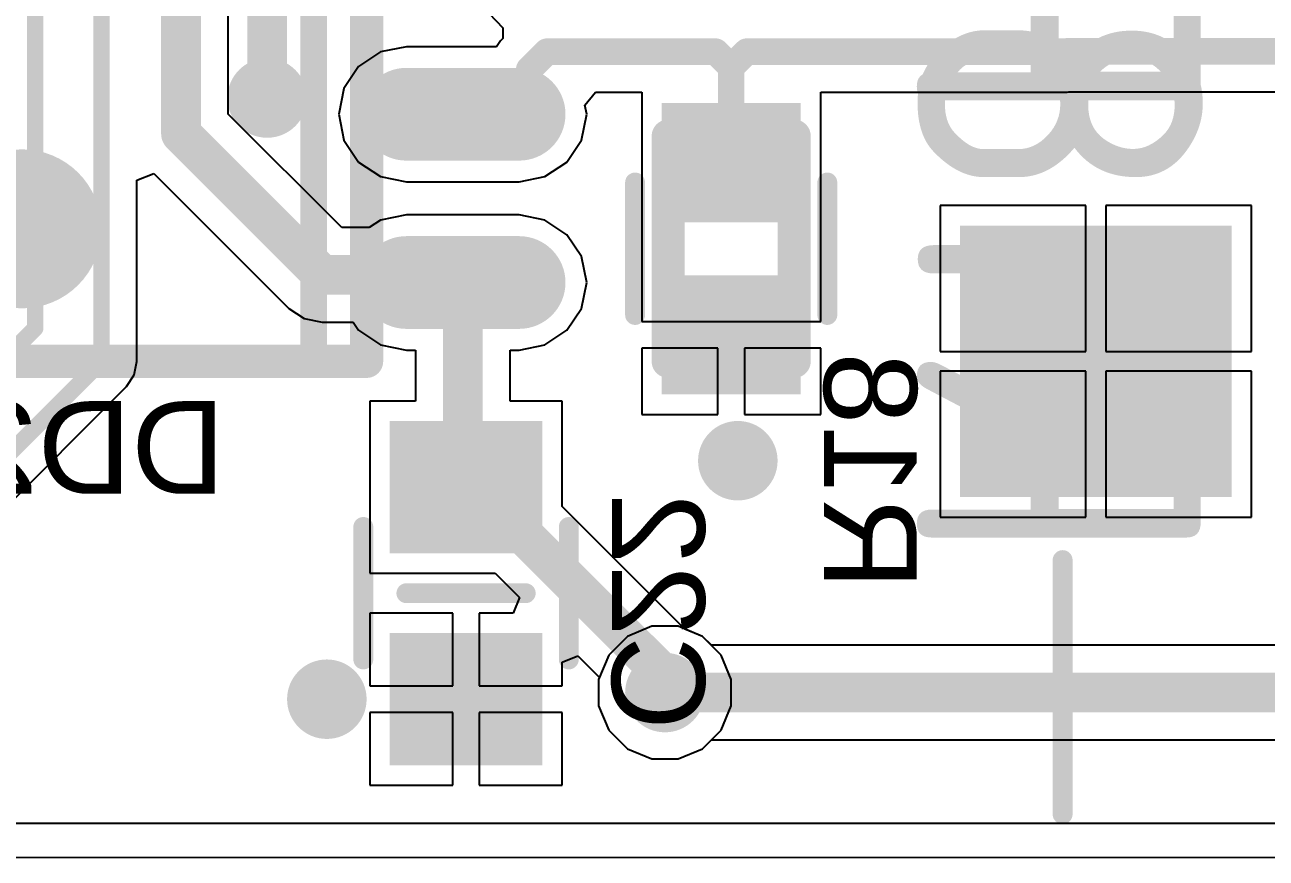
# Model space of a CAD drawing. Header units: inches. Extents: x -0.1 to 88.5, y -0.1 to 66.5.
# Drawn here: x 32.42 to 41.79, y 0 to 6.29 of the extents above; entities that cross this region are included whole.
import ezdxf

# ---------------------------------------------------------------- set-up
doc = ezdxf.new("R2010")
doc.units = ezdxf.units.IN
for name, color, linetype in [('Assembly Notes', 56, 'Continuous'), ('Bottom Layer', 5, 'Continuous'), ('Bottom Overlay', 54, 'Continuous'), ('Bottom Paste', 16, 'Continuous'), ('Bottom Solder', 6, 'Continuous'), ('Mechanical 3', 76, 'Continuous'), ('Mechanical 4', 56, 'Continuous'), ('Multi-Layer', 9, 'Continuous'), ('Pad Holes', 156, 'Continuous'), ('Top Layer', 1, 'Continuous'), ('Top Overlay', 2, 'Continuous'), ('Top Solder', 216, 'Continuous'), ('Via Holes', 16, 'Continuous')]:
    doc.layers.add(name, color=color, linetype=linetype)
doc.styles.add('Arial', font='', dxfattribs={"height": 0.2})
doc.styles.add('GOST type B', font='', dxfattribs={"height": 0.2})
doc.styles.get('Arial').set_extended_font_data('Arial')
doc.styles.get('GOST type B').set_extended_font_data('GOST type B')

# ---------------------------------------------------------------- blocks, each defined once
blk = doc.blocks.new('0603R_B_73')
at = {"layer": 'Bottom Layer'}
for points in [[(-0.25000077, 0.47500032), (-0.25000077, -0.47500032), (-1.05000171, -0.47500032), (-1.05000171, 0.47500032)], [(1.04999917, 0.47500032), (1.04999917, -0.47500032), (0.24999823, -0.47500032), (0.24999823, 0.47500032)]]:
    blk.add_hatch(color=5, dxfattribs=at).paths.add_polyline_path(points)
at = {"layer": 'Bottom Paste'}
for points in [[(-0.25000077, 0.47500032), (-0.25000077, -0.47500032), (-1.05000171, -0.47500032), (-1.05000171, 0.47500032)], [(1.04999917, 0.47500032), (1.04999917, -0.47500032), (0.24999823, -0.47500032), (0.24999823, 0.47500032)]]:
    blk.add_hatch(color=16, dxfattribs=at).paths.add_polyline_path(points)
at = {"layer": 'Bottom Solder'}
for points in [[(-0.20000087, 0.52500022), (-0.20000087, -0.52500022), (-1.10000161, -0.52500022), (-1.10000161, 0.52500022)], [(1.09999907, 0.52500022), (1.09999907, -0.52500022), (0.19999833, -0.52500022), (0.19999833, 0.52500022)]]:
    blk.add_hatch(color=6, dxfattribs=at).paths.add_polyline_path(points)
at = {"layer": 'Assembly Notes'}
for points in [[(-0.8500008399999999, 0.47500032, 0.2499995, 0.2499995, 0), (0.8499983, 0.47500032, 0.2499995, 0.2499995, 0)], [(-0.8500008399999999, 0.47500032, 0.2499995, 0.2499995, 0), (-0.8500008399999999, -0.47500032, 0.2499995, 0.2499995, 0)], [(0.8499983, 0.47500032, 0.2499995, 0.2499995, 0), (0.8499983, -0.47500032, 0.2499995, 0.2499995, 0)], [(-0.8500008399999999, -0.47500032, 0.2499995, 0.2499995, 0), (0.8499983, -0.47500032, 0.2499995, 0.2499995, 0)]]:
    blk.add_lwpolyline(points, format="xyseb", dxfattribs=at)
for points in [[(-0.9125000799999999, 0.47500032, 0.12499848, 0.12499848, 1), (-0.7875015999999999, 0.47500032, 0.12499848, 0.12499848, 1)], [(-0.9125000799999999, 0.47500032, 0.12499848, 0.12499848, 1), (-0.7875015999999999, 0.47500032, 0.12499848, 0.12499848, 1)], [(0.78749906, 0.47500032, 0.12499848, 0.12499848, 1), (0.9124975399999999, 0.47500032, 0.12499848, 0.12499848, 1)], [(0.78749906, 0.47500032, 0.12499848, 0.12499848, 1), (0.9124975399999999, 0.47500032, 0.12499848, 0.12499848, 1)], [(-0.9125000799999999, -0.47500032, 0.12499848, 0.12499848, 1), (-0.7875015999999999, -0.47500032, 0.12499848, 0.12499848, 1)], [(-0.9125000799999999, -0.47500032, 0.12499848, 0.12499848, 1), (-0.7875015999999999, -0.47500032, 0.12499848, 0.12499848, 1)], [(0.78749906, -0.47500032, 0.12499848, 0.12499848, 1), (0.9124975399999999, -0.47500032, 0.12499848, 0.12499848, 1)], [(0.78749906, -0.47500032, 0.12499848, 0.12499848, 1), (0.9124975399999999, -0.47500032, 0.12499848, 0.12499848, 1)]]:
    blk.add_lwpolyline(points, format="xyseb", close=True, dxfattribs=at)
at = {"layer": 'Bottom Overlay'}
for points in [[(-0.499999, 0.72499982, 0.1499997, 0.1499997, 0), (0.499999, 0.72499982, 0.1499997, 0.1499997, 0)], [(-0.499999, -0.72499982, 0.1499997, 0.1499997, 0), (0.499999, -0.72499982, 0.1499997, 0.1499997, 0)]]:
    blk.add_lwpolyline(points, format="xyseb", dxfattribs=at)
for points in [[(-0.53749956, 0.72499982, 0.07499858, 0.07499858, 1), (-0.46249844, 0.72499982, 0.07499858, 0.07499858, 1)], [(0.46249844, 0.72499982, 0.07499858, 0.07499858, 1), (0.53749956, 0.72499982, 0.07499858, 0.07499858, 1)], [(-0.53749956, -0.72499982, 0.07499858, 0.07499858, 1), (-0.46249844, -0.72499982, 0.07499858, 0.07499858, 1)], [(0.46249844, -0.72499982, 0.07499858, 0.07499858, 1), (0.53749956, -0.72499982, 0.07499858, 0.07499858, 1)]]:
    blk.add_lwpolyline(points, format="xyseb", close=True, dxfattribs=at)
at = {"layer": 'Assembly Notes', "style": 'GOST type B', "text_generation_flag": 2}
blk.add_text('R18', height=2.15000078, rotation=180, dxfattribs=at).set_placement((-2.40000028, -1.39999974))
blk = doc.blocks.new('0603R_B_74')
at = {"layer": 'Bottom Layer'}
for points in [[(-0.25000077, 0.47500032), (-0.25000077, -0.47500032), (-1.05000171, -0.47500032), (-1.05000171, 0.47500032)], [(1.04999917, 0.47500032), (1.04999917, -0.47500032), (0.24999823, -0.47500032), (0.24999823, 0.47500032)]]:
    blk.add_hatch(color=5, dxfattribs=at).paths.add_polyline_path(points)
at = {"layer": 'Bottom Paste'}
for points in [[(-0.25000077, 0.47500032), (-0.25000077, -0.47500032), (-1.05000171, -0.47500032), (-1.05000171, 0.47500032)], [(1.04999917, 0.47500032), (1.04999917, -0.47500032), (0.24999823, -0.47500032), (0.24999823, 0.47500032)]]:
    blk.add_hatch(color=16, dxfattribs=at).paths.add_polyline_path(points)
at = {"layer": 'Bottom Solder'}
for points in [[(-0.20000087, 0.52500022), (-0.20000087, -0.52500022), (-1.10000161, -0.52500022), (-1.10000161, 0.52500022)], [(1.09999907, 0.52500022), (1.09999907, -0.52500022), (0.19999833, -0.52500022), (0.19999833, 0.52500022)]]:
    blk.add_hatch(color=6, dxfattribs=at).paths.add_polyline_path(points)
at = {"layer": 'Assembly Notes'}
for points in [[(-0.8500008399999999, 0.47500032, 0.2499995, 0.2499995, 0), (-0.8500008399999999, -0.47500032, 0.2499995, 0.2499995, 0)], [(-0.8500008399999999, 0.47500032, 0.2499995, 0.2499995, 0), (0.8499983, 0.47500032, 0.2499995, 0.2499995, 0)], [(0.8499983, 0.47500032, 0.2499995, 0.2499995, 0), (0.8499983, -0.47500032, 0.2499995, 0.2499995, 0)], [(-0.8500008399999999, -0.47500032, 0.2499995, 0.2499995, 0), (0.8499983, -0.47500032, 0.2499995, 0.2499995, 0)]]:
    blk.add_lwpolyline(points, format="xyseb", dxfattribs=at)
for points in [[(-0.9125000799999999, 0.47500032, 0.12499848, 0.12499848, 1), (-0.7875015999999999, 0.47500032, 0.12499848, 0.12499848, 1)], [(-0.9125000799999999, 0.47500032, 0.12499848, 0.12499848, 1), (-0.7875015999999999, 0.47500032, 0.12499848, 0.12499848, 1)], [(0.78749906, 0.47500032, 0.12499848, 0.12499848, 1), (0.9124975399999999, 0.47500032, 0.12499848, 0.12499848, 1)], [(0.78749906, 0.47500032, 0.12499848, 0.12499848, 1), (0.9124975399999999, 0.47500032, 0.12499848, 0.12499848, 1)], [(-0.9125000799999999, -0.47500032, 0.12499848, 0.12499848, 1), (-0.7875015999999999, -0.47500032, 0.12499848, 0.12499848, 1)], [(-0.9125000799999999, -0.47500032, 0.12499848, 0.12499848, 1), (-0.7875015999999999, -0.47500032, 0.12499848, 0.12499848, 1)], [(0.78749906, -0.47500032, 0.12499848, 0.12499848, 1), (0.9124975399999999, -0.47500032, 0.12499848, 0.12499848, 1)], [(0.78749906, -0.47500032, 0.12499848, 0.12499848, 1), (0.9124975399999999, -0.47500032, 0.12499848, 0.12499848, 1)]]:
    blk.add_lwpolyline(points, format="xyseb", close=True, dxfattribs=at)
at = {"layer": 'Bottom Overlay'}
for points in [[(-0.499999, 0.72499982, 0.1499997, 0.1499997, 0), (0.499999, 0.72499982, 0.1499997, 0.1499997, 0)], [(-0.499999, -0.72499982, 0.1499997, 0.1499997, 0), (0.499999, -0.72499982, 0.1499997, 0.1499997, 0)]]:
    blk.add_lwpolyline(points, format="xyseb", dxfattribs=at)
for points in [[(-0.53749956, 0.72499982, 0.07499858, 0.07499858, 1), (-0.46249844, 0.72499982, 0.07499858, 0.07499858, 1)], [(0.46249844, 0.72499982, 0.07499858, 0.07499858, 1), (0.53749956, 0.72499982, 0.07499858, 0.07499858, 1)], [(-0.53749956, -0.72499982, 0.07499858, 0.07499858, 1), (-0.46249844, -0.72499982, 0.07499858, 0.07499858, 1)], [(0.46249844, -0.72499982, 0.07499858, 0.07499858, 1), (0.53749956, -0.72499982, 0.07499858, 0.07499858, 1)]]:
    blk.add_lwpolyline(points, format="xyseb", close=True, dxfattribs=at)
at = {"layer": 'Assembly Notes', "style": 'GOST type B', "text_generation_flag": 2}
blk.add_text('R17', height=2.15000078, rotation=180, dxfattribs=at).set_placement((-2.40000028, -1.39999974))
blk = doc.blocks.new('SOIC_8_B_75')
at = {"layer": 'Bottom Layer'}
h = blk.add_hatch(color=5, dxfattribs=at)
edge = h.paths.add_edge_path()
edge.add_arc((-3.15000132, 1.905), 0.2999994, 90, 270)
edge.add_line((-3.15000132, 1.6050006), (-2.30000048, 1.6050006))
edge.add_arc((-2.30000048, 1.905), 0.2999994, 270, 450)
edge.add_line((-2.30000048, 2.2049994), (-3.15000132, 2.2049994))
h = blk.add_hatch(color=5, dxfattribs=at)
edge = h.paths.add_edge_path()
edge.add_arc((2.29999794, 1.905), 0.2999994, 90, 270)
edge.add_line((2.29999794, 1.6050006), (3.14999878, 1.6050006))
edge.add_arc((3.14999878, 1.905), 0.2999994, 270, 450)
edge.add_line((3.14999878, 2.2049994), (2.29999794, 2.2049994))
h = blk.add_hatch(color=5, dxfattribs=at)
edge = h.paths.add_edge_path()
edge.add_arc((-3.15000132, 0.635), 0.2999994, 90, 270)
edge.add_line((-3.15000132, 0.3350006), (-2.30000048, 0.3350005999999999))
edge.add_arc((-2.30000048, 0.6349999999999999), 0.2999994, 270, 450)
edge.add_line((-2.30000048, 0.9349993999999999), (-3.15000132, 0.9349993999999999))
h = blk.add_hatch(color=5, dxfattribs=at)
edge = h.paths.add_edge_path()
edge.add_arc((2.29999794, 0.635), 0.2999994, 90, 270)
edge.add_line((2.29999794, 0.3350006), (3.14999878, 0.3350005999999999))
edge.add_arc((3.14999878, 0.6349999999999999), 0.2999994, 270, 450)
edge.add_line((3.14999878, 0.9349993999999999), (2.29999794, 0.9349993999999999))
h = blk.add_hatch(color=5, dxfattribs=at)
edge = h.paths.add_edge_path()
edge.add_arc((-3.15000132, -0.6349999999999999), 0.2999994, 90, 270)
edge.add_line((-3.15000132, -0.9349993999999999), (-2.30000048, -0.9349993999999999))
edge.add_arc((-2.30000048, -0.635), 0.2999994, 270, 450)
edge.add_line((-2.30000048, -0.3350006), (-3.15000132, -0.3350005999999999))
h = blk.add_hatch(color=5, dxfattribs=at)
edge = h.paths.add_edge_path()
edge.add_arc((2.29999794, -0.6349999999999999), 0.2999994, 90, 270)
edge.add_line((2.29999794, -0.9349993999999999), (3.14999878, -0.9349993999999999))
edge.add_arc((3.14999878, -0.635), 0.2999994, 270, 450)
edge.add_line((3.14999878, -0.3350006), (2.29999794, -0.3350005999999999))
blk.add_hatch(color=5, dxfattribs=at).paths.add_polyline_path([(-2.00000108, -1.6050006), (-2.00000108, -2.2049994), (-3.45000072, -2.2049994), (-3.45000072, -1.6050006)])
h = blk.add_hatch(color=5, dxfattribs=at)
edge = h.paths.add_edge_path()
edge.add_arc((2.29999794, -1.905), 0.2999994, 90, 270)
edge.add_line((2.29999794, -2.2049994), (3.14999878, -2.2049994))
edge.add_arc((3.14999878, -1.905), 0.2999994, 270, 450)
edge.add_line((3.14999878, -1.6050006), (2.29999794, -1.6050006))
at = {"layer": 'Bottom Paste'}
h = blk.add_hatch(color=16, dxfattribs=at)
edge = h.paths.add_edge_path()
edge.add_arc((-3.15000132, 1.905), 0.2999994, 90, 270)
edge.add_line((-3.15000132, 1.6050006), (-2.30000048, 1.6050006))
edge.add_arc((-2.30000048, 1.905), 0.2999994, 270, 450)
edge.add_line((-2.30000048, 2.2049994), (-3.15000132, 2.2049994))
h = blk.add_hatch(color=16, dxfattribs=at)
edge = h.paths.add_edge_path()
edge.add_arc((2.29999794, 1.905), 0.2999994, 90, 270)
edge.add_line((2.29999794, 1.6050006), (3.14999878, 1.6050006))
edge.add_arc((3.14999878, 1.905), 0.2999994, 270, 450)
edge.add_line((3.14999878, 2.2049994), (2.29999794, 2.2049994))
h = blk.add_hatch(color=16, dxfattribs=at)
edge = h.paths.add_edge_path()
edge.add_arc((-3.15000132, 0.635), 0.2999994, 90, 270)
edge.add_line((-3.15000132, 0.3350006), (-2.30000048, 0.3350005999999999))
edge.add_arc((-2.30000048, 0.6349999999999999), 0.2999994, 270, 450)
edge.add_line((-2.30000048, 0.9349993999999999), (-3.15000132, 0.9349993999999999))
h = blk.add_hatch(color=16, dxfattribs=at)
edge = h.paths.add_edge_path()
edge.add_arc((2.29999794, 0.635), 0.2999994, 90, 270)
edge.add_line((2.29999794, 0.3350006), (3.14999878, 0.3350005999999999))
edge.add_arc((3.14999878, 0.6349999999999999), 0.2999994, 270, 450)
edge.add_line((3.14999878, 0.9349993999999999), (2.29999794, 0.9349993999999999))
h = blk.add_hatch(color=16, dxfattribs=at)
edge = h.paths.add_edge_path()
edge.add_arc((-3.15000132, -0.6349999999999999), 0.2999994, 90, 270)
edge.add_line((-3.15000132, -0.9349993999999999), (-2.30000048, -0.9349993999999999))
edge.add_arc((-2.30000048, -0.635), 0.2999994, 270, 450)
edge.add_line((-2.30000048, -0.3350006), (-3.15000132, -0.3350005999999999))
h = blk.add_hatch(color=16, dxfattribs=at)
edge = h.paths.add_edge_path()
edge.add_arc((2.29999794, -0.6349999999999999), 0.2999994, 90, 270)
edge.add_line((2.29999794, -0.9349993999999999), (3.14999878, -0.9349993999999999))
edge.add_arc((3.14999878, -0.635), 0.2999994, 270, 450)
edge.add_line((3.14999878, -0.3350006), (2.29999794, -0.3350005999999999))
blk.add_hatch(color=16, dxfattribs=at).paths.add_polyline_path([(-2.00000108, -1.6050006), (-2.00000108, -2.2049994), (-3.45000072, -2.2049994), (-3.45000072, -1.6050006)])
h = blk.add_hatch(color=16, dxfattribs=at)
edge = h.paths.add_edge_path()
edge.add_arc((2.29999794, -1.905), 0.2999994, 90, 270)
edge.add_line((2.29999794, -2.2049994), (3.14999878, -2.2049994))
edge.add_arc((3.14999878, -1.905), 0.2999994, 270, 450)
edge.add_line((3.14999878, -1.6050006), (2.29999794, -1.6050006))
at = {"layer": 'Bottom Solder'}
h = blk.add_hatch(color=6, dxfattribs=at)
edge = h.paths.add_edge_path()
edge.add_arc((-3.15000132, 1.905), 0.3499993, 90, 270)
edge.add_line((-3.15000132, 1.5550007), (-2.30000048, 1.5550007))
edge.add_arc((-2.30000048, 1.905), 0.3499993, 270, 450)
edge.add_line((-2.30000048, 2.2549993), (-3.15000132, 2.2549993))
h = blk.add_hatch(color=6, dxfattribs=at)
edge = h.paths.add_edge_path()
edge.add_arc((2.29999794, 1.905), 0.3499993, 90, 270)
edge.add_line((2.29999794, 1.5550007), (3.14999878, 1.5550007))
edge.add_arc((3.14999878, 1.905), 0.3499993, 270, 450)
edge.add_line((3.14999878, 2.2549993), (2.29999794, 2.2549993))
h = blk.add_hatch(color=6, dxfattribs=at)
edge = h.paths.add_edge_path()
edge.add_arc((-3.15000132, 0.635), 0.3499993, 90, 270)
edge.add_line((-3.15000132, 0.2850007000000001), (-2.30000048, 0.2850006999999999))
edge.add_arc((-2.30000048, 0.6349999999999999), 0.3499993, 270, 450)
edge.add_line((-2.30000048, 0.9849992999999999), (-3.15000132, 0.9849992999999999))
h = blk.add_hatch(color=6, dxfattribs=at)
edge = h.paths.add_edge_path()
edge.add_arc((2.29999794, 0.635), 0.3499993, 90, 270)
edge.add_line((2.29999794, 0.2850007000000001), (3.14999878, 0.2850006999999999))
edge.add_arc((3.14999878, 0.6349999999999999), 0.3499993, 270, 450)
edge.add_line((3.14999878, 0.9849992999999999), (2.29999794, 0.9849992999999999))
h = blk.add_hatch(color=6, dxfattribs=at)
edge = h.paths.add_edge_path()
edge.add_arc((-3.15000132, -0.6349999999999999), 0.3499993, 90, 270)
edge.add_line((-3.15000132, -0.9849992999999999), (-2.30000048, -0.9849992999999999))
edge.add_arc((-2.30000048, -0.635), 0.3499993, 270, 450)
edge.add_line((-2.30000048, -0.2850007000000001), (-3.15000132, -0.2850006999999999))
h = blk.add_hatch(color=6, dxfattribs=at)
edge = h.paths.add_edge_path()
edge.add_arc((2.29999794, -0.6349999999999999), 0.3499993, 90, 270)
edge.add_line((2.29999794, -0.9849992999999999), (3.14999878, -0.9849992999999999))
edge.add_arc((3.14999878, -0.635), 0.3499993, 270, 450)
edge.add_line((3.14999878, -0.2850007000000001), (2.29999794, -0.2850006999999999))
blk.add_hatch(color=6, dxfattribs=at).paths.add_polyline_path([(-1.95000118, -1.5550007), (-1.95000118, -2.2549993), (-3.50000062, -2.2549993), (-3.50000062, -1.5550007)])
h = blk.add_hatch(color=6, dxfattribs=at)
edge = h.paths.add_edge_path()
edge.add_arc((2.29999794, -1.905), 0.3499993, 90, 270)
edge.add_line((2.29999794, -2.2549993), (3.14999878, -2.2549993))
edge.add_arc((3.14999878, -1.905), 0.3499993, 270, 450)
edge.add_line((3.14999878, -1.5550007), (2.29999794, -1.5550007))
at = {"layer": 'Bottom Overlay'}
for points in [[(-1.60000188, 2.50000008, 0.1999996, 0.1999996, 0), (1.59999934, 2.50000008, 0.1999996, 0.1999996, 0)], [(-1.60000188, -2.50000008, 0.1999996, 0.1999996, 0), (-1.60000188, 2.50000008, 0.1999996, 0.1999996, 0)], [(1.59999934, -2.50000008, 0.1999996, 0.1999996, 0), (1.59999934, 2.50000008, 0.1999996, 0.1999996, 0)], [(-1.60000188, -2.50000008, 0.1999996, 0.1999996, 0), (1.59999934, -2.50000008, 0.1999996, 0.1999996, 0)]]:
    blk.add_lwpolyline(points, format="xyseb", dxfattribs=at)
for points in [[(-1.65000178, 2.50000008, 0.0999998, 0.0999998, 1), (-1.55000198, 2.50000008, 0.0999998, 0.0999998, 1)], [(-1.65000178, 2.50000008, 0.0999998, 0.0999998, 1), (-1.55000198, 2.50000008, 0.0999998, 0.0999998, 1)], [(1.54999944, 2.50000008, 0.0999998, 0.0999998, 1), (1.64999924, 2.50000008, 0.0999998, 0.0999998, 1)], [(1.54999944, 2.50000008, 0.0999998, 0.0999998, 1), (1.64999924, 2.50000008, 0.0999998, 0.0999998, 1)], [(-0.30000194, -1.49999954, 0.5999987999999999, 0.5999987999999999, 1), (-0.90000074, -1.49999954, 0.5999987999999999, 0.5999987999999999, 1)], [(-1.05000044, -1.49999954, 0.2999994, 0.2999994, 1), (-0.75000104, -1.49999954, 0.2999994, 0.2999994, 1)], [(-0.4500016399999999, -1.49999954, 0.2999994, 0.2999994, 1), (-0.15000224, -1.49999954, 0.2999994, 0.2999994, 1)], [(-1.65000178, -2.50000008, 0.0999998, 0.0999998, 1), (-1.55000198, -2.50000008, 0.0999998, 0.0999998, 1)], [(-1.65000178, -2.50000008, 0.0999998, 0.0999998, 1), (-1.55000198, -2.50000008, 0.0999998, 0.0999998, 1)], [(1.54999944, -2.50000008, 0.0999998, 0.0999998, 1), (1.64999924, -2.50000008, 0.0999998, 0.0999998, 1)], [(1.54999944, -2.50000008, 0.0999998, 0.0999998, 1), (1.64999924, -2.50000008, 0.0999998, 0.0999998, 1)], [(-2.59999988, -2.75500084, 0.2499995, 0.2499995, 1), (-2.85000192, -2.75500084, 0.2499995, 0.2499995, 1)], [(-2.91250116, -2.75500084, 0.12499848, 0.12499848, 1), (-2.78750268, -2.75500084, 0.12499848, 0.12499848, 1)], [(-2.66249912, -2.75500084, 0.12499848, 0.12499848, 1), (-2.53750064, -2.75500084, 0.12499848, 0.12499848, 1)]]:
    blk.add_lwpolyline(points, format="xyseb", close=True, dxfattribs=at)
at = {"layer": 'Mechanical 4'}
for points in [[(-2.00000108, 2.50000008, 0.2499995, 0.2499995, 0), (1.99999854, 2.50000008, 0.2499995, 0.2499995, 0)], [(-2.00000108, -2.50000008, 0.2499995, 0.2499995, 0), (-2.00000108, 2.50000008, 0.2499995, 0.2499995, 0)], [(1.99999854, -2.50000008, 0.2499995, 0.2499995, 0), (1.99999854, 2.50000008, 0.2499995, 0.2499995, 0)], [(-2.00000108, -2.50000008, 0.2499995, 0.2499995, 0), (1.99999854, -2.50000008, 0.2499995, 0.2499995, 0)]]:
    blk.add_lwpolyline(points, format="xyseb", dxfattribs=at)
for points in [[(-2.06250032, 2.50000008, 0.12499848, 0.12499848, 1), (-1.93750184, 2.50000008, 0.12499848, 0.12499848, 1)], [(-2.06250032, 2.50000008, 0.12499848, 0.12499848, 1), (-1.93750184, 2.50000008, 0.12499848, 0.12499848, 1)], [(1.9374993, 2.50000008, 0.12499848, 0.12499848, 1), (2.06249778, 2.50000008, 0.12499848, 0.12499848, 1)], [(1.9374993, 2.50000008, 0.12499848, 0.12499848, 1), (2.06249778, 2.50000008, 0.12499848, 0.12499848, 1)], [(-0.52500276, -1.52500076, 0.2499995, 0.2499995, 1), (-1.52500076, -1.52500076, 0.2499995, 0.2499995, 1)], [(-1.5875, -1.52500076, 0.12499848, 0.12499848, 1), (-1.46250152, -1.52500076, 0.12499848, 0.12499848, 1)], [(-0.587502, -1.52500076, 0.12499848, 0.12499848, 1), (-0.46250352, -1.52500076, 0.12499848, 0.12499848, 1)], [(-2.06250032, -2.50000008, 0.12499848, 0.12499848, 1), (-1.93750184, -2.50000008, 0.12499848, 0.12499848, 1)], [(-2.06250032, -2.50000008, 0.12499848, 0.12499848, 1), (-1.93750184, -2.50000008, 0.12499848, 0.12499848, 1)], [(1.9374993, -2.50000008, 0.12499848, 0.12499848, 1), (2.06249778, -2.50000008, 0.12499848, 0.12499848, 1)], [(1.9374993, -2.50000008, 0.12499848, 0.12499848, 1), (2.06249778, -2.50000008, 0.12499848, 0.12499848, 1)]]:
    blk.add_lwpolyline(points, format="xyseb", close=True, dxfattribs=at)
blk = doc.blocks.new('0603C_B_78')
at = {"layer": 'Bottom Layer'}
for points in [[(-0.35000057, 0.52500022), (-0.35000057, -0.52500022), (-1.25000131, -0.52500022), (-1.25000131, 0.52500022)], [(1.24999877, 0.52500022), (1.24999877, -0.52500022), (0.34999803, -0.52500022), (0.34999803, 0.52500022)]]:
    blk.add_hatch(color=5, dxfattribs=at).paths.add_polyline_path(points)
at = {"layer": 'Bottom Paste'}
for points in [[(-0.35000057, 0.52500022), (-0.35000057, -0.52500022), (-1.25000131, -0.52500022), (-1.25000131, 0.52500022)], [(1.24999877, 0.52500022), (1.24999877, -0.52500022), (0.34999803, -0.52500022), (0.34999803, 0.52500022)]]:
    blk.add_hatch(color=16, dxfattribs=at).paths.add_polyline_path(points)
at = {"layer": 'Bottom Solder'}
for points in [[(-0.30000067, 0.57500012), (-0.30000067, -0.57500012), (-1.30000121, -0.57500012), (-1.30000121, 0.57500012)], [(1.29999867, 0.57500012), (1.29999867, -0.57500012), (0.29999813, -0.57500012), (0.29999813, 0.57500012)]]:
    blk.add_hatch(color=6, dxfattribs=at).paths.add_polyline_path(points)
at = {"layer": 'Bottom Overlay'}
for points in [[(-0.499999, 0.77499972, 0.1499997, 0.1499997, 0), (0.499999, 0.77499972, 0.1499997, 0.1499997, 0)], [(0, 0.4499991, 0.1499997, 0.1499997, 0), (0, -0.4499991, 0.1499997, 0.1499997, 0)], [(-0.499999, -0.77499972, 0.1499997, 0.1499997, 0), (0.499999, -0.77499972, 0.1499997, 0.1499997, 0)]]:
    blk.add_lwpolyline(points, format="xyseb", dxfattribs=at)
for points in [[(-0.53749956, 0.77499972, 0.07499858, 0.07499858, 1), (-0.46249844, 0.77499972, 0.07499858, 0.07499858, 1)], [(0.46249844, 0.77499972, 0.07499858, 0.07499858, 1), (0.53749956, 0.77499972, 0.07499858, 0.07499858, 1)], [(-0.03750056, 0.4499991, 0.07499858, 0.07499858, 1), (0.03750056, 0.4499991, 0.07499858, 0.07499858, 1)], [(-0.03750056, -0.4499991, 0.07499858, 0.07499858, 1), (0.03750056, -0.4499991, 0.07499858, 0.07499858, 1)], [(-0.53749956, -0.77499972, 0.07499858, 0.07499858, 1), (-0.46249844, -0.77499972, 0.07499858, 0.07499858, 1)], [(0.46249844, -0.77499972, 0.07499858, 0.07499858, 1), (0.53749956, -0.77499972, 0.07499858, 0.07499858, 1)]]:
    blk.add_lwpolyline(points, format="xyseb", close=True, dxfattribs=at)
blk = doc.blocks.new('B______DIP_12_12_95')
at = {"layer": 'Bottom Layer'}
blk.add_hatch(color=5, dxfattribs=at).paths.add_polyline_path([(-0.97500059, 0.97500059), (0.97500059, 0.97500059), (0.97500059, -0.97500059), (-0.97500059, -0.97500059)])
at = {"layer": 'Bottom Solder'}
blk.add_hatch(color=6, dxfattribs=at).paths.add_polyline_path([(-1.02500049, 1.02500049), (1.02500049, 1.02500049), (1.02500049, -1.02500049), (-1.02500049, -1.02500049)])
at = {"layer": 'Multi-Layer'}
blk.add_hatch(color=9, dxfattribs=at).paths.add_polyline_path([(-0.97500059, 0.97500059), (0.97500059, 0.97500059), (0.97500059, -0.97500059), (-0.97500059, -0.97500059)])
at = {"layer": 'Pad Holes'}
h = blk.add_hatch(color=7, dxfattribs=at)
edge = h.paths.add_edge_path()
edge.add_arc((0, 0), 0.6499986999999999, 0, 360)
at = {"layer": 'Top Layer'}
blk.add_hatch(color=1, dxfattribs=at).paths.add_polyline_path([(-0.97500059, 0.97500059), (0.97500059, 0.97500059), (0.97500059, -0.97500059), (-0.97500059, -0.97500059)])
at = {"layer": 'Top Solder'}
blk.add_hatch(color=216, dxfattribs=at).paths.add_polyline_path([(-1.02500049, 1.02500049), (1.02500049, 1.02500049), (1.02500049, -1.02500049), (-1.02500049, -1.02500049)])
at = {"layer": 'Top Overlay'}
blk.add_lwpolyline([(0.2499995, 3.418639339999999, 0.1499997, 0.1499997, 0), (0.2499995, 1.49999954, 0.1499997, 0.1499997, 0)], format="xyseb", dxfattribs=at)
for points in [[(0.21249894, 3.418639339999999, 0.07499858, 0.07499858, 1), (0.28750006, 3.418639339999999, 0.07499858, 0.07499858, 1)], [(0.21249894, 1.49999954, 0.07499858, 0.07499858, 1), (0.28750006, 1.49999954, 0.07499858, 0.07499858, 1)]]:
    blk.add_lwpolyline(points, format="xyseb", close=True, dxfattribs=at)

msp = doc.modelspace()

# ---------------------------------------------------------------- hatches: boundary and pattern name
at = {"layer": 'Bottom Layer'}
h = msp.add_hatch(color=5, dxfattribs=at)
edge = h.paths.add_edge_path()
edge.add_arc((34.25000008, 5.73750186), 0.2999994, 0, 360)
h = msp.add_hatch(color=5, dxfattribs=at)
edge = h.paths.add_edge_path()
edge.add_arc((37.8000006, 2.99999908), 0.2999994, 0, 360)
h = msp.add_hatch(color=5, dxfattribs=at)
edge = h.paths.add_edge_path()
edge.add_arc((34.69999918, 1.20000014), 0.2999994, 0, 360)
h = msp.add_hatch(color=5, dxfattribs=at)
edge = h.paths.add_edge_path()
edge.add_arc((37.24999915999999, 1.25000004), 0.2999994, 0, 360)
at = {"layer": 'Top Layer'}
h = msp.add_hatch(color=1, dxfattribs=at)
edge = h.paths.add_edge_path()
edge.add_arc((34.25000008, 5.73750186), 0.2999994, 0, 360)
h = msp.add_hatch(color=1, dxfattribs=at)
edge = h.paths.add_edge_path()
edge.add_arc((37.8000006, 2.99999908), 0.2999994, 0, 360)
h = msp.add_hatch(color=1, dxfattribs=at)
edge = h.paths.add_edge_path()
edge.add_arc((34.69999918, 1.20000014), 0.2999994, 0, 360)
h = msp.add_hatch(color=1, dxfattribs=at)
edge = h.paths.add_edge_path()
edge.add_arc((37.24999915999999, 1.25000004), 0.2999994, 0, 360)
at = {"layer": 'Via Holes'}
h = msp.add_hatch(color=7, dxfattribs=at)
edge = h.paths.add_edge_path()
edge.add_arc((34.25000008, 5.73750186), 0.1499997, 0, 360)
h = msp.add_hatch(color=7, dxfattribs=at)
edge = h.paths.add_edge_path()
edge.add_arc((37.8000006, 2.99999908), 0.1499997, 0, 360)
h = msp.add_hatch(color=7, dxfattribs=at)
edge = h.paths.add_edge_path()
edge.add_arc((34.69999918, 1.20000014), 0.1499997, 0, 360)
h = msp.add_hatch(color=7, dxfattribs=at)
edge = h.paths.add_edge_path()
edge.add_arc((37.24999915999999, 1.25000004), 0.1499997, 0, 360)

# ---------------------------------------------------------------- linework, layer by layer
at = {"layer": 'Bottom Layer'}
for p, q in [((33.95685868, 5.6160797), (33.95685868, 7.659288719999999)), ((35.92531803999999, 6.375204419999999), (36.0267631, 6.267549059999999)), ((36.0267631, 6.18650274), (36.01024547999999, 6.16998512)), ((36.0267631, 6.267549059999999), (36.0267631, 6.18650274)), ((35.29999798, 6.12479598), (35.1049082, 6.08598986)), ((35.9800525, 6.12479598), (35.29999798, 6.12479598)), ((36.01024547999999, 6.16998512), (35.9800525, 6.12479598)), ((35.1049082, 6.08598986), (34.93951864, 5.975479539999999)), ((34.93951864, 5.975479539999999), (34.82900831999999, 5.81008998)), ((34.82900831999999, 5.81008998), (34.7902022, 5.6150002)), ((36.64617766, 5.68345066), (36.726749, 5.7816242)), ((36.726749, 5.7816242), (37.07500078, 5.7816242)), ((37.07500078, 5.7816242), (37.07500078, 4.677001059999999)), ((38.42500062, 4.677001059999999), (38.42500062, 5.7816242)), ((38.42500062, 5.7816242), (40.28335859999999, 5.7816242)), ((40.28335859999999, 5.7816242), (40.2833713, 5.781621659999999)), ((40.2833713, 5.781621659999999), (40.29594684, 5.784123559999999)), ((40.29594684, 5.784123559999999), (42.29400228, 5.784123559999999)), ((36.6597946, 5.6150002), (36.64617766, 5.68345066)), ((34.81367942, 4.759258959999999), (33.95685868, 5.6160797)), ((34.7902022, 5.6150002), (34.82900831999999, 5.41991042)), ((36.62098848, 5.41991042), (36.6597946, 5.6150002)), ((34.82900831999999, 5.41991042), (34.93951864, 5.25452086)), ((36.51047816, 5.25452086), (36.62098848, 5.41991042)), ((34.93951864, 5.25452086), (35.1049082, 5.14401054)), ((36.3450886, 5.14401054), (36.51047816, 5.25452086)), ((33.26764238, 5.11634486), (33.39464237999999, 5.168950799999999)), ((33.39464237999999, 5.168950799999999), (34.41352782, 4.150065359999999)), ((33.26764238, 3.75000012), (33.26764238, 5.11634486)), ((35.1049082, 5.14401054), (35.29999798, 5.10520442)), ((35.29999798, 5.10520442), (36.14999881999999, 5.10520442)), ((36.14999881999999, 5.10520442), (36.3450886, 5.14401054)), ((40.4250017, 4.924999039999999), (39.32500135999999, 4.924999039999999)), ((39.32500135999999, 4.924999039999999), (39.32500135999999, 3.8249987)), ((40.4250017, 3.8249987), (40.4250017, 4.924999039999999)), ((41.6749992, 4.924999039999999), (40.57499886, 4.924999039999999)), ((40.57499886, 4.924999039999999), (40.57499886, 3.8249987)), ((41.6749992, 3.8249987), (41.6749992, 4.924999039999999)), ((35.1049082, 4.815989859999999), (35.02000362, 4.759258959999999)), ((35.29999798, 4.85479598), (35.1049082, 4.815989859999999)), ((36.14999881999999, 4.85479598), (35.29999798, 4.85479598)), ((36.3450886, 4.815989859999999), (36.14999881999999, 4.85479598)), ((36.51047816, 4.70547954), (36.3450886, 4.815989859999999)), ((35.02000362, 4.759258959999999), (34.81367942, 4.759258959999999)), ((36.62098848, 4.54008998), (36.51047816, 4.70547954)), ((37.07500078, 4.677001059999999), (37.07499824, 4.65000086)), ((37.07499824, 4.65000086), (37.07499824, 4.54999852)), ((38.42500316, 4.65000086), (38.42500062, 4.677001059999999)), ((38.42500316, 4.54999852), (38.42500316, 4.65000086)), ((36.6597946, 4.345000199999999), (36.62098848, 4.54008998)), ((37.07499824, 4.54999852), (37.07500078, 4.52299832)), ((37.07500078, 4.52299832), (37.07500078, 4.04999952)), ((38.42500062, 4.52299832), (38.42500316, 4.54999852)), ((38.42500062, 4.04999952), (38.42500062, 4.52299832)), ((36.62098848, 4.14991042), (36.6597946, 4.345000199999999)), ((34.41352782, 4.150065359999999), (34.52930102, 4.07270966)), ((36.51047816, 3.98452086), (36.62098848, 4.14991042)), ((34.52930102, 4.07270966), (34.66586412, 4.04554436)), ((34.66586412, 4.04554436), (34.89874402, 4.04554436)), ((34.89874402, 4.04554436), (34.93951864, 3.98452086)), ((37.07500078, 4.04999952), (38.42500062, 4.04999952)), ((34.93951864, 3.98452086), (35.1049082, 3.87401054)), ((36.3450886, 3.87401054), (36.51047816, 3.98452086)), ((35.1049082, 3.87401054), (35.29999798, 3.83520442)), ((36.14999881999999, 3.83520442), (36.3450886, 3.87401054)), ((37.6500009, 3.84999992), (37.07500078, 3.84999992)), ((37.07500078, 3.84999992), (37.07500078, 3.35000092)), ((37.6500009, 3.35000092), (37.6500009, 3.84999992)), ((38.42500062, 3.84999992), (37.8500005, 3.84999992)), ((37.8500005, 3.84999992), (37.8500005, 3.35000092)), ((38.42500062, 3.35000092), (38.42500062, 3.84999992)), ((33.24726904, 3.64757716), (33.26764238, 3.75000012)), ((35.29999798, 3.83520442), (35.3681411, 3.83520442)), ((35.3681411, 3.83520442), (35.3681411, 3.44999818)), ((36.0818557, 3.44999818), (36.0818557, 3.83520442)), ((36.0818557, 3.83520442), (36.14999881999999, 3.83520442)), ((39.32500135999999, 3.8249987), (40.4250017, 3.8249987)), ((40.57499886, 3.8249987), (41.6749992, 3.8249987)), ((40.4250017, 3.67500154), (39.32500135999999, 3.67500154)), ((39.32500135999999, 3.67500154), (39.32500135999999, 2.5750012)), ((40.4250017, 2.5750012), (40.4250017, 3.67500154)), ((41.6749992, 3.67500154), (40.57499886, 3.67500154)), ((40.57499886, 3.67500154), (40.57499886, 2.5750012)), ((41.6749992, 2.5750012), (41.6749992, 3.67500154)), ((30.18925382, 0.56074818), (33.18924528, 3.56074218)), ((33.18924528, 3.56074218), (33.1892529, 3.56074726)), ((33.1892529, 3.56074726), (33.24726904, 3.64757716)), ((35.3681411, 3.44999818), (35.0249998, 3.44999818)), ((35.0249998, 3.44999818), (35.0249998, 2.15000078)), ((36.47499944, 3.44999818), (36.0818557, 3.44999818)), ((36.47499944, 2.65467084), (36.47499944, 3.44999818)), ((37.07500078, 3.35000092), (37.6500009, 3.35000092)), ((37.8500005, 3.35000092), (38.42500062, 3.35000092)), ((37.40103517999999, 1.7286351), (36.47499944, 2.65467084)), ((39.32500135999999, 2.5750012), (40.4250017, 2.5750012)), ((40.57499886, 2.5750012), (41.6749992, 2.5750012)), ((35.0249998, 2.15000078), (35.97032429999999, 2.15000078)), ((35.97032429999999, 2.15000078), (36.15299347999999, 1.9673316)), ((36.15299347999999, 1.9673316), (36.10439058, 1.84999884)), ((35.64999982, 1.84999884), (35.0249998, 1.84999884)), ((35.0249998, 1.84999884), (35.0249998, 1.29999994)), ((35.64999982, 1.29999994), (35.64999982, 1.84999884)), ((36.10439058, 1.84999884), (35.84999942, 1.84999884)), ((35.84999942, 1.84999884), (35.84999942, 1.29999994)), ((37.53322693999999, 1.67388032), (37.40103517999999, 1.7286351)), ((37.67387944, 1.53322782), (37.53322693999999, 1.67388032)), ((36.47499944, 1.47938998), (36.59233219999999, 1.52799288)), ((36.59233219999999, 1.52799288), (36.75611139999999, 1.36421368)), ((37.74999816, 1.34945628), (37.67387944, 1.53322782)), ((36.47499944, 1.29999994), (36.47499944, 1.47938998)), ((36.75611139999999, 1.36421368), (36.75000016, 1.34945628)), ((36.75000016, 1.34945628), (36.75000016, 1.1505438)), ((37.74999816, 1.1505438), (37.74999816, 1.34945628)), ((35.0249998, 1.29999994), (35.64999982, 1.29999994)), ((35.84999942, 1.29999994), (36.47499944, 1.29999994)), ((36.75000016, 1.1505438), (36.82611888, 0.96677226)), ((37.67387944, 0.96677226), (37.74999816, 1.1505438)), ((35.64999982, 1.10000034), (35.0249998, 1.10000034)), ((35.0249998, 1.10000034), (35.0249998, 0.55000144)), ((35.64999982, 0.55000144), (35.64999982, 1.10000034)), ((36.47499944, 1.10000034), (35.84999942, 1.10000034)), ((35.84999942, 1.10000034), (35.84999942, 0.55000144)), ((36.47499944, 0.55000144), (36.47499944, 1.10000034)), ((36.82611888, 0.96677226), (36.96677138, 0.82611976)), ((37.53322693999999, 0.82611976), (37.67387944, 0.96677226)), ((36.96677138, 0.82611976), (37.15054291999999, 0.75000104)), ((37.15054291999999, 0.75000104), (37.3494554, 0.75000104)), ((37.3494554, 0.75000104), (37.53322693999999, 0.82611976)), ((35.0249998, 0.55000144), (35.64999982, 0.55000144)), ((35.84999942, 0.55000144), (36.47499944, 0.55000144)), ((52.66908185999999, 0.2612364599999999), (3.00634908, 0.26123392))]:
    msp.add_line(p, q, dxfattribs=at)
for points in [[(32.50000104, 4.000002159999999, 0.12500102, 0.12500102, 0), (32.50000104, 8.99999978, 0.12500102, 0.12500102, 0)], [(33.00000004, 3.75000012, 0.12500102, 0.12500102, 0), (33.00000004, 8.75000028, 0.12500102, 0.12500102, 0)], [(33.60000138, 5.4682644, 0.2999994, 0.2999994, 0), (33.60000138, 7.807104019999999, 0.2999994, 0.2999994, 0)], [(34.25000008, 5.73750186, 0.2999994, 0.2999994, 0), (34.25000008, 7.74999974, 0.2999994, 0.2999994, 0)], [(36.22653409999999, 5.9536965, 0.1999996, 0.1999996, 0), (36.36033876, 6.08750116, 0.1999996, 0.1999996, 0)], [(36.36033876, 6.08750116, 0.1999996, 0.1999996, 0), (37.6328432, 6.08750116, 0.1999996, 0.1999996, 0)], [(37.6328432, 6.08750116, 0.1999996, 0.1999996, 0), (37.75000069999999, 5.97034366, 0.1999996, 0.1999996, 0)], [(37.75000069999999, 5.97034366, 0.1999996, 0.1999996, 0), (37.8671582, 6.08750116, 0.1999996, 0.1999996, 0)], [(37.8671582, 6.08750116, 0.1999996, 0.1999996, 0), (40.2833713, 6.08750116, 0.1999996, 0.1999996, 0)], [(40.2833713, 6.08750116, 0.1999996, 0.1999996, 0), (40.28587065999999, 6.090000519999999, 0.1999996, 0.1999996, 0)], [(40.28587065999999, 6.090000519999999, 0.1999996, 0.1999996, 0), (42.48284365999999, 6.090000519999999, 0.1999996, 0.1999996, 0)], [(36.22653409999999, 5.79977504, 0.1999996, 0.1999996, 0), (36.22653409999999, 5.9536965, 0.1999996, 0.1999996, 0)], [(37.75000069999999, 5.24999966, 0.1999996, 0.1999996, 0), (37.75000069999999, 5.97034366, 0.1999996, 0.1999996, 0)], [(36.04175926, 5.6150002, 0.1999996, 0.1999996, 0), (36.22653409999999, 5.79977504, 0.1999996, 0.1999996, 0)], [(35.7249984, 5.6150002, 0.1999996, 0.1999996, 0), (36.04175926, 5.6150002, 0.1999996, 0.1999996, 0)], [(33.60000138, 5.4682644, 0.2999994, 0.2999994, 0), (34.66586412, 4.40240166, 0.2999994, 0.2999994, 0)], [(34.66586412, 4.40240166, 0.2999994, 0.2999994, 0), (35.66759694, 4.40240166, 0.2999994, 0.2999994, 0)], [(35.66759694, 4.40240166, 0.2999994, 0.2999994, 0), (35.7249984, 4.345000199999999, 0.2999994, 0.2999994, 0)], [(35.7249984, 2.8250007, 0.2999994, 0.2999994, 0), (35.7249984, 4.345000199999999, 0.2999994, 0.2999994, 0)], [(29.74999638, 1.2499975, 0.12500102, 0.12500102, 0), (32.50000104, 4.000002159999999, 0.12500102, 0.12500102, 0)], [(30.00000096, 0.75000104, 0.12500102, 0.12500102, 0), (33.00000004, 3.75000012, 0.12500102, 0.12500102, 0)], [(35.7249984, 2.8250007, 0.2999994, 0.2999994, 0), (35.74999962, 2.79999948, 0.2999994, 0.2999994, 0)], [(35.74999962, 2.79999948, 0.2999994, 0.2999994, 0), (35.8249982, 2.79999948, 0.2999994, 0.2999994, 0)], [(35.8249982, 2.79999948, 0.2999994, 0.2999994, 0), (37.1925977, 1.43239998, 0.2999994, 0.2999994, 0)], [(37.1925977, 1.3074015, 0.2999994, 0.2999994, 0), (37.1925977, 1.43239998, 0.2999994, 0.2999994, 0)], [(37.1925977, 1.3074015, 0.2999994, 0.2999994, 0), (37.24999915999999, 1.25000004, 0.2999994, 0.2999994, 0)]]:
    msp.add_lwpolyline(points, format="xyseb", dxfattribs=at)
for points in [[(36.31033885999999, 6.08750116, 0.0999998, 0.0999998, 1), (36.41033866, 6.08750116, 0.0999998, 0.0999998, 1)], [(36.31033885999999, 6.08750116, 0.0999998, 0.0999998, 1), (36.41033866, 6.08750116, 0.0999998, 0.0999998, 1)], [(37.5828433, 6.08750116, 0.0999998, 0.0999998, 1), (37.6828431, 6.08750116, 0.0999998, 0.0999998, 1)], [(37.5828433, 6.08750116, 0.0999998, 0.0999998, 1), (37.6828431, 6.08750116, 0.0999998, 0.0999998, 1)], [(37.8171583, 6.08750116, 0.0999998, 0.0999998, 1), (37.91715809999999, 6.08750116, 0.0999998, 0.0999998, 1)], [(37.8171583, 6.08750116, 0.0999998, 0.0999998, 1), (37.91715809999999, 6.08750116, 0.0999998, 0.0999998, 1)], [(40.2333714, 6.08750116, 0.0999998, 0.0999998, 1), (40.33337119999999, 6.08750116, 0.0999998, 0.0999998, 1)], [(40.2333714, 6.08750116, 0.0999998, 0.0999998, 1), (40.33337119999999, 6.08750116, 0.0999998, 0.0999998, 1)], [(40.23587076, 6.090000519999999, 0.0999998, 0.0999998, 1), (40.33587056, 6.090000519999999, 0.0999998, 0.0999998, 1)], [(40.23587076, 6.090000519999999, 0.0999998, 0.0999998, 1), (40.33587056, 6.090000519999999, 0.0999998, 0.0999998, 1)], [(36.1765342, 5.9536965, 0.0999998, 0.0999998, 1), (36.276534, 5.9536965, 0.0999998, 0.0999998, 1)], [(36.1765342, 5.9536965, 0.0999998, 0.0999998, 1), (36.276534, 5.9536965, 0.0999998, 0.0999998, 1)], [(37.7000008, 5.97034366, 0.0999998, 0.0999998, 1), (37.8000006, 5.97034366, 0.0999998, 0.0999998, 1)], [(37.7000008, 5.97034366, 0.0999998, 0.0999998, 1), (37.8000006, 5.97034366, 0.0999998, 0.0999998, 1)], [(37.7000008, 5.97034366, 0.0999998, 0.0999998, 1), (37.8000006, 5.97034366, 0.0999998, 0.0999998, 1)], [(36.1765342, 5.79977504, 0.0999998, 0.0999998, 1), (36.276534, 5.79977504, 0.0999998, 0.0999998, 1)], [(36.1765342, 5.79977504, 0.0999998, 0.0999998, 1), (36.276534, 5.79977504, 0.0999998, 0.0999998, 1)], [(34.1750015, 5.73750186, 0.1499997, 0.1499997, 1), (34.32499866, 5.73750186, 0.1499997, 0.1499997, 1)], [(35.67499849999999, 5.6150002, 0.0999998, 0.0999998, 1), (35.7749983, 5.6150002, 0.0999998, 0.0999998, 1)], [(35.99175936, 5.6150002, 0.0999998, 0.0999998, 1), (36.09175916, 5.6150002, 0.0999998, 0.0999998, 1)], [(35.99175936, 5.6150002, 0.0999998, 0.0999998, 1), (36.09175916, 5.6150002, 0.0999998, 0.0999998, 1)], [(33.5250028, 5.4682644, 0.1499997, 0.1499997, 1), (33.67499996, 5.4682644, 0.1499997, 0.1499997, 1)], [(33.5250028, 5.4682644, 0.1499997, 0.1499997, 1), (33.67499996, 5.4682644, 0.1499997, 0.1499997, 1)], [(37.7000008, 5.24999966, 0.0999998, 0.0999998, 1), (37.8000006, 5.24999966, 0.0999998, 0.0999998, 1)], [(34.59086554, 4.40240166, 0.1499997, 0.1499997, 1), (34.7408627, 4.40240166, 0.1499997, 0.1499997, 1)], [(34.59086554, 4.40240166, 0.1499997, 0.1499997, 1), (34.7408627, 4.40240166, 0.1499997, 0.1499997, 1)], [(35.59259836, 4.40240166, 0.1499997, 0.1499997, 1), (35.74259551999999, 4.40240166, 0.1499997, 0.1499997, 1)], [(35.59259836, 4.40240166, 0.1499997, 0.1499997, 1), (35.74259551999999, 4.40240166, 0.1499997, 0.1499997, 1)], [(35.64999982, 4.345000199999999, 0.1499997, 0.1499997, 1), (35.79999698, 4.345000199999999, 0.1499997, 0.1499997, 1)], [(35.64999982, 4.345000199999999, 0.1499997, 0.1499997, 1), (35.79999698, 4.345000199999999, 0.1499997, 0.1499997, 1)], [(32.46875142, 4.000002159999999, 0.06249923999999999, 0.06249923999999999, 1), (32.53125066, 4.000002159999999, 0.06249923999999999, 0.06249923999999999, 1)], [(32.46875142, 4.000002159999999, 0.06249923999999999, 0.06249923999999999, 1), (32.53125066, 4.000002159999999, 0.06249923999999999, 0.06249923999999999, 1)], [(32.96875042, 3.75000012, 0.06249923999999999, 0.06249923999999999, 1), (33.03124966, 3.75000012, 0.06249923999999999, 0.06249923999999999, 1)], [(32.96875042, 3.75000012, 0.06249923999999999, 0.06249923999999999, 1), (33.03124966, 3.75000012, 0.06249923999999999, 0.06249923999999999, 1)], [(35.64999982, 2.8250007, 0.1499997, 0.1499997, 1), (35.79999698, 2.8250007, 0.1499997, 0.1499997, 1)], [(35.64999982, 2.8250007, 0.1499997, 0.1499997, 1), (35.79999698, 2.8250007, 0.1499997, 0.1499997, 1)], [(35.67500104, 2.79999948, 0.1499997, 0.1499997, 1), (35.8249982, 2.79999948, 0.1499997, 0.1499997, 1)], [(35.67500104, 2.79999948, 0.1499997, 0.1499997, 1), (35.8249982, 2.79999948, 0.1499997, 0.1499997, 1)], [(35.74999962, 2.79999948, 0.1499997, 0.1499997, 1), (35.89999678, 2.79999948, 0.1499997, 0.1499997, 1)], [(35.74999962, 2.79999948, 0.1499997, 0.1499997, 1), (35.89999678, 2.79999948, 0.1499997, 0.1499997, 1)], [(37.11759912, 1.43239998, 0.1499997, 0.1499997, 1), (37.26759628, 1.43239998, 0.1499997, 0.1499997, 1)], [(37.11759912, 1.43239998, 0.1499997, 0.1499997, 1), (37.26759628, 1.43239998, 0.1499997, 0.1499997, 1)], [(37.11759912, 1.3074015, 0.1499997, 0.1499997, 1), (37.26759628, 1.3074015, 0.1499997, 0.1499997, 1)], [(37.11759912, 1.3074015, 0.1499997, 0.1499997, 1), (37.26759628, 1.3074015, 0.1499997, 0.1499997, 1)], [(37.17500058, 1.25000004, 0.1499997, 0.1499997, 1), (37.32499773999999, 1.25000004, 0.1499997, 0.1499997, 1)]]:
    msp.add_lwpolyline(points, format="xyseb", close=True, dxfattribs=at)
at = {"layer": 'Mechanical 3'}
msp.add_lwpolyline([(3.00635162, 0.00635, 0.0127, 0.0127, 0), (85.50635172, 0.00635, 0.0127, 0.0127, 0)], format="xyseb", dxfattribs=at)
at = {"layer": 'Top Layer'}
for p, q in [((40.4250017, 4.924999039999999), (39.32500135999999, 4.924999039999999)), ((39.32500135999999, 4.924999039999999), (39.32500135999999, 3.8249987)), ((40.4250017, 3.8249987), (40.4250017, 4.924999039999999)), ((41.6749992, 4.924999039999999), (40.57499886, 4.924999039999999)), ((40.57499886, 4.924999039999999), (40.57499886, 3.8249987)), ((41.6749992, 3.8249987), (41.6749992, 4.924999039999999)), ((39.32500135999999, 3.8249987), (40.4250017, 3.8249987)), ((40.57499886, 3.8249987), (41.6749992, 3.8249987)), ((40.4250017, 3.67500154), (39.32500135999999, 3.67500154)), ((39.32500135999999, 3.67500154), (39.32500135999999, 2.5750012)), ((40.4250017, 2.5750012), (40.4250017, 3.67500154)), ((41.6749992, 3.67500154), (40.57499886, 3.67500154)), ((40.57499886, 3.67500154), (40.57499886, 2.5750012)), ((41.6749992, 2.5750012), (41.6749992, 3.67500154)), ((39.32500135999999, 2.5750012), (40.4250017, 2.5750012)), ((40.57499886, 2.5750012), (41.6749992, 2.5750012)), ((37.15054291999999, 1.74999904), (36.96677138, 1.67388032)), ((37.3494554, 1.74999904), (37.15054291999999, 1.74999904)), ((37.53322693999999, 1.67388032), (37.3494554, 1.74999904)), ((36.96677138, 1.67388032), (36.82611888, 1.53322782)), ((37.60024992, 1.60685734), (37.53322693999999, 1.67388032)), ((62.1497487, 1.60685734), (37.60024992, 1.60685734)), ((36.82611888, 1.53322782), (36.75000016, 1.34945628)), ((36.75000016, 1.34945628), (36.75000016, 1.1505438)), ((36.75000016, 1.1505438), (36.82611888, 0.96677226)), ((36.82611888, 0.96677226), (36.96677138, 0.82611976)), ((37.53322693999999, 0.82611976), (37.60024992, 0.89314274)), ((37.60024992, 0.89314274), (62.1497487, 0.89314274)), ((36.96677138, 0.82611976), (37.15054291999999, 0.75000104)), ((37.15054291999999, 0.75000104), (37.3494554, 0.75000104)), ((37.3494554, 0.75000104), (37.53322693999999, 0.82611976)), ((85.50635172, 0.2612364599999999), (3.00634908, 0.26123392))]:
    msp.add_line(p, q, dxfattribs=at)
msp.add_lwpolyline([(37.24999915999999, 1.25000004, 0.2999994, 0.2999994, 0), (62.49999945999999, 1.25000004, 0.2999994, 0.2999994, 0)], format="xyseb", dxfattribs=at)
msp.add_lwpolyline([(37.17500058, 1.25000004, 0.1499997, 0.1499997, 1), (37.32499773999999, 1.25000004, 0.1499997, 0.1499997, 1)], format="xyseb", close=True, dxfattribs=at)

# ---------------------------------------------------------------- block references
for name, p, rotation in [('B______DIP_12_12_95', (40.50000027999999, 3.75000012), 180), ('0603R_B_74', (37.75000069999999, 7.90000198), 90), ('0603R_B_73', (37.75000069999999, 4.60000096), 90), ('0603C_B_78', (35.74999962, 2.00000108), 90)]:
    msp.add_blockref(name, p, dxfattribs=dict(rotation=rotation))
msp.add_blockref('SOIC_8_B_75', (33.00000004, 6.2500002))

# ---------------------------------------------------------------- texts
at = {"layer": 'Bottom Overlay', "style": 'Arial', "text_generation_flag": 2}
for s, p in [('R18', (38.4501136, 2.0252817)), ('C22', (36.85010918, 0.96696276))]:
    msp.add_text(s, height=0.7000011399999999, rotation=270, dxfattribs=at).set_placement(p)
msp.add_text('DD2', height=0.7000011399999999, dxfattribs=at).set_placement((33.93303348, 2.75011134))

doc.saveas('drawing.dxf')
